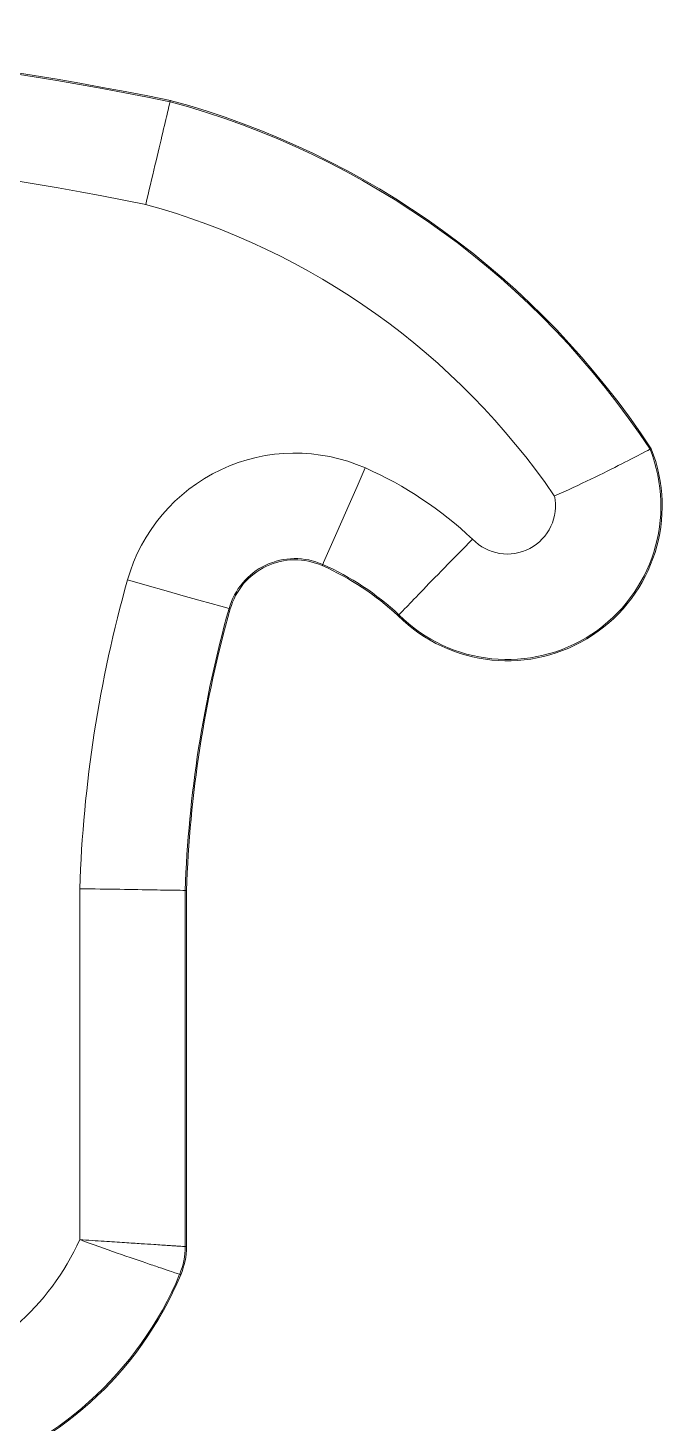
# Model space of a CAD drawing. Header units: millimetres. Extents: x 24.3 to 104.7, y 23.5 to 104.3.
# Drawn here: x 68.72 to 73.31, y 63.9 to 73.98 of the extents above; entities that cross this region are included whole.
import ezdxf

# ---------------------------------------------------------------- set-up
doc = ezdxf.new("R2010")
doc.units = ezdxf.units.MM

msp = doc.modelspace()

# ---------------------------------------------------------------- linework, layer by layer
at = {"color": 7, "linetype": 'Continuous', "lineweight": 15}
for p, q in [((69.752, 73.449), (69.754, 73.458)), ((73.221, 70.939), (73.229, 70.943)), ((70.855, 70.107), (70.851, 70.099)), ((70.178, 69.788), (70.187, 69.786)), ((71.406, 69.744), (71.4, 69.737)), ((69.1, 65.23), (69.1, 67.765)), ((69.862, 67.752), (69.862, 65.18)), ((69.862, 67.752), (69.871, 67.752)), ((69.871, 65.18), (69.871, 67.752)), ((69.862, 65.18), (69.871, 65.18)), ((69.822, 64.98), (69.83, 64.976))]:
    msp.add_line(p, q, dxfattribs=at)
at = {"color": 7, "linetype": 'Continuous', "lineweight": 15, "flags": 128}
for points in [[(71.163, 70.804), (71.104, 70.669), (71.046, 70.54), (70.994, 70.42), (70.947, 70.315), (70.909, 70.229), (70.88, 70.164), (70.862, 70.122), (70.855, 70.107)], [(69.445, 69.995), (69.587, 69.955), (69.723, 69.917), (69.848, 69.881), (69.959, 69.85), (70.05, 69.824), (70.119, 69.805), (70.162, 69.793), (70.178, 69.788)]]:
    msp.add_lwpolyline(points, dxfattribs=at)
at = {"color": 7, "linetype": 'Continuous', "lineweight": 15}
for centre, radius, start, end in [((64.551, 47.894), 26.088, 78.4942, 90.2006), ((64.551, 47.894), 26.079, 78.4949, 90.2006), ((68.179, 67.625), 6.033, 33.3186, 74.8872), ((68.179, 67.625), 6.042, 33.3097, 74.8899), ((64.551, 47.894), 25.317, 78.5506, 90.2067), ((68.179, 67.625), 5.271, 34.3867, 74.6333), ((70.655, 69.654), 1.257, 66.1414, 164.2832), ((72.189, 70.53), 1.119, 225.1461, 21.6537), ((72.189, 70.53), 1.11, 225.1382, 21.6058), ((70.049, 68.284), 2.755, 46.7076, 66.1414), ((72.189, 70.53), 0.348, 223.7731, 11.8968), ((70.655, 69.654), 0.495, 66.1414, 164.2832), ((70.655, 69.654), 0.486, 66.1414, 164.2832), ((70.049, 68.284), 1.984, 47.0738, 66.1414), ((70.049, 68.284), 1.993, 47.0694, 66.1414), ((78.451, 67.461), 9.356, 164.2832, 178.1361), ((78.451, 67.461), 8.594, 164.2832, 178.0553), ((78.451, 67.461), 8.585, 164.2832, 178.0542), ((67.462, 65.963), 1.794, 286.1014, 335.9001), ((69.341, 65.18), 0.53, 337.3908, 0), ((67.462, 65.963), 2.556, 286.384, 337.3908), ((67.462, 65.963), 2.565, 286.3865, 337.3908)]:
    msp.add_arc(centre, radius, start, end, dxfattribs=at)
for points, knots in [([(69.752, 73.449), (69.752, 73.447), (69.747, 73.427), (69.729, 73.351), (69.716, 73.296), (69.684, 73.159), (69.664, 73.077), (69.622, 72.9), (69.599, 72.803), (69.576, 72.707)], [0, 0, 0, 0, 0.25, 0.25, 0.5, 0.5, 0.75, 0.75, 1, 1, 1, 1]), ([(73.221, 70.939), (73.219, 70.938), (73.2, 70.928), (73.13, 70.892), (73.079, 70.865), (72.952, 70.801), (72.876, 70.763), (72.711, 70.683), (72.62, 70.641), (72.529, 70.602)], [0, 0, 0, 0, 0.25, 0.25, 0.5, 0.5, 0.75, 0.75, 1, 1, 1, 1]), ([(71.406, 69.744), (71.408, 69.745), (71.422, 69.76), (71.476, 69.816), (71.516, 69.857), (71.613, 69.958), (71.672, 70.018), (71.799, 70.148), (71.869, 70.22), (71.938, 70.29)], [0, 0, 0, 0, 0.25, 0.25, 0.5, 0.5, 0.75, 0.75, 1, 1, 1, 1]), ([(69.862, 67.752), (69.86, 67.752), (69.839, 67.753), (69.761, 67.754), (69.704, 67.755), (69.564, 67.757), (69.48, 67.759), (69.298, 67.762), (69.198, 67.763), (69.1, 67.765)], [0, 0, 0, 0, 0.25, 0.25, 0.5, 0.5, 0.75, 0.75, 1, 1, 1, 1]), ([(69.822, 64.98), (69.82, 64.981), (69.8, 64.987), (69.743, 65.006), (69.72, 65.014), (69.666, 65.032), (69.636, 65.042), (69.535, 65.076), (69.456, 65.103), (69.284, 65.163), (69.191, 65.196), (69.1, 65.23)], [0, 0, 0, 0, 0.252786, 0.252786, 0.378108, 0.378108, 0.50343, 0.50343, 0.752695, 0.752695, 1, 1, 1, 1]), ([(69.862, 65.18), (69.861, 65.18), (69.858, 65.18), (69.843, 65.181), (69.819, 65.183), (69.786, 65.185), (69.745, 65.187), (69.694, 65.191), (69.628, 65.195), (69.54, 65.201), (69.42, 65.209), (69.271, 65.218), (69.159, 65.226), (69.1, 65.23)], [0, 0, 0, 0, 0.06886, 0.138585, 0.209179, 0.280645, 0.352985, 0.426204, 0.500303, 0.600753, 0.71753, 0.850618, 1, 1, 1, 1])]:
    msp.add_open_spline(points, degree=3, knots=knots, dxfattribs=at)
msp.add_open_spline([(69.862, 65.18), (69.862, 65.112), (69.848, 65.043), (69.822, 64.98)], degree=3, dxfattribs=at)

doc.saveas('drawing.dxf')
